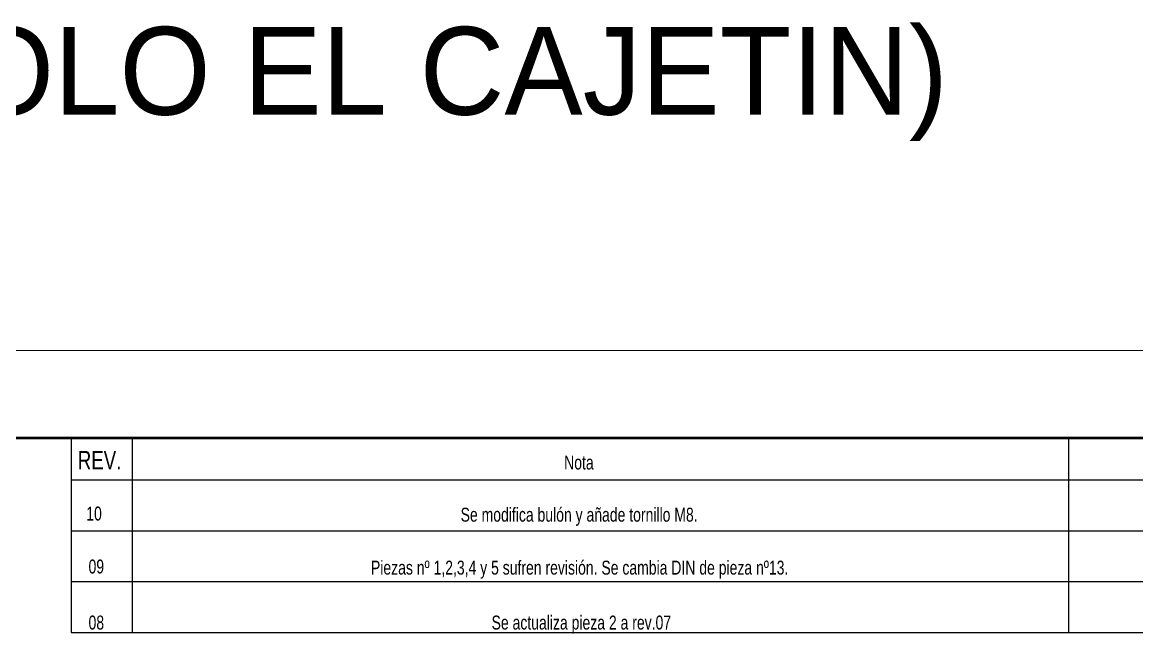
# Model space of a CAD drawing. Header units: millimetres. Extents: x -7982 to 6300, y -38 to 5016.
# Drawn here: x 3368 to 5272, y 3971 to 5016 of the extents above; entities that cross this region are included whole.
import ezdxf

# ---------------------------------------------------------------- set-up
doc = ezdxf.new("R2010")
doc.units = ezdxf.units.MM
doc.header["$LTSCALE"] = 15
doc.layers.add('FORMATO', color=7, linetype='Continuous')
doc.styles.add('SLDTEXTSTYLE1', font='TXT', dxfattribs={"width": 0.75})

msp = doc.modelspace()

# ---------------------------------------------------------------- linework, layer by layer
at = {"color": 7, "linetype": 'Continuous', "lineweight": 18}
msp.add_line((0, 4455), (6300, 4455), dxfattribs=at)
at = {"color": 7, "linetype": 'Continuous', "lineweight": 50}
msp.add_line((6150, 4305), (300, 4305), dxfattribs=at)
at = {"layer": 'FORMATO'}
for p, q in [((3451.37, 4305), (6150, 4305)), ((3451.37, 4305), (3451.37, 3972.98)), ((3555.5, 4305), (3555.5, 3972.98)), ((5154.86, 4305), (5154.86, 3972.98)), ((3451.37, 4233.98), (6150, 4233.98)), ((3451.37, 4146.98), (6150, 4146.98)), ((3451.37, 4059.98), (6150, 4059.98)), ((3451.37, 3972.98), (6150, 3972.98))]:
    msp.add_line(p, q, dxfattribs=at)

# ---------------------------------------------------------------- texts
at = {"insert": (569.13, 5007.67), "char_height": 150, "attachment_point": 1}
msp.add_mtext_dynamic_manual_height_columns('PLANO MODIFICADO ICM (SOLO EL CAJETIN)', width=5868.8851, gutter_width=262.5, heights=[0], dxfattribs=at)
at = {"layer": 'FORMATO', "style": 'SLDTEXTSTYLE1'}
for s, insert, char_height, attachment_point in [('REV.', (3462.54, 4283.28), 31.75, 1), ('Nota', (4293.37, 4275.39), 23.812, 1), ('10', (3490.28, 4188.17), 23.812, 2), ('Se modifica bulón y añade tornillo M8.', (4318.97, 4186.22), 23.8125, 2), ('09', (3494.15, 4097.7), 23.812, 2), ('Piezas nº 1,2,3,4 y 5 sufren revisión. Se cambia DIN de pieza nº13.', (4319.87, 4095.74), 23.8125, 2), ('08', (3494.15, 4001.94), 23.812, 2), ('Se actualiza pieza 2 a rev.07', (4322.75, 4001.94), 23.8125, 2)]:
    msp.add_mtext(s, dxfattribs=dict(at, insert=insert, char_height=char_height, attachment_point=attachment_point))

doc.saveas('drawing.dxf')
